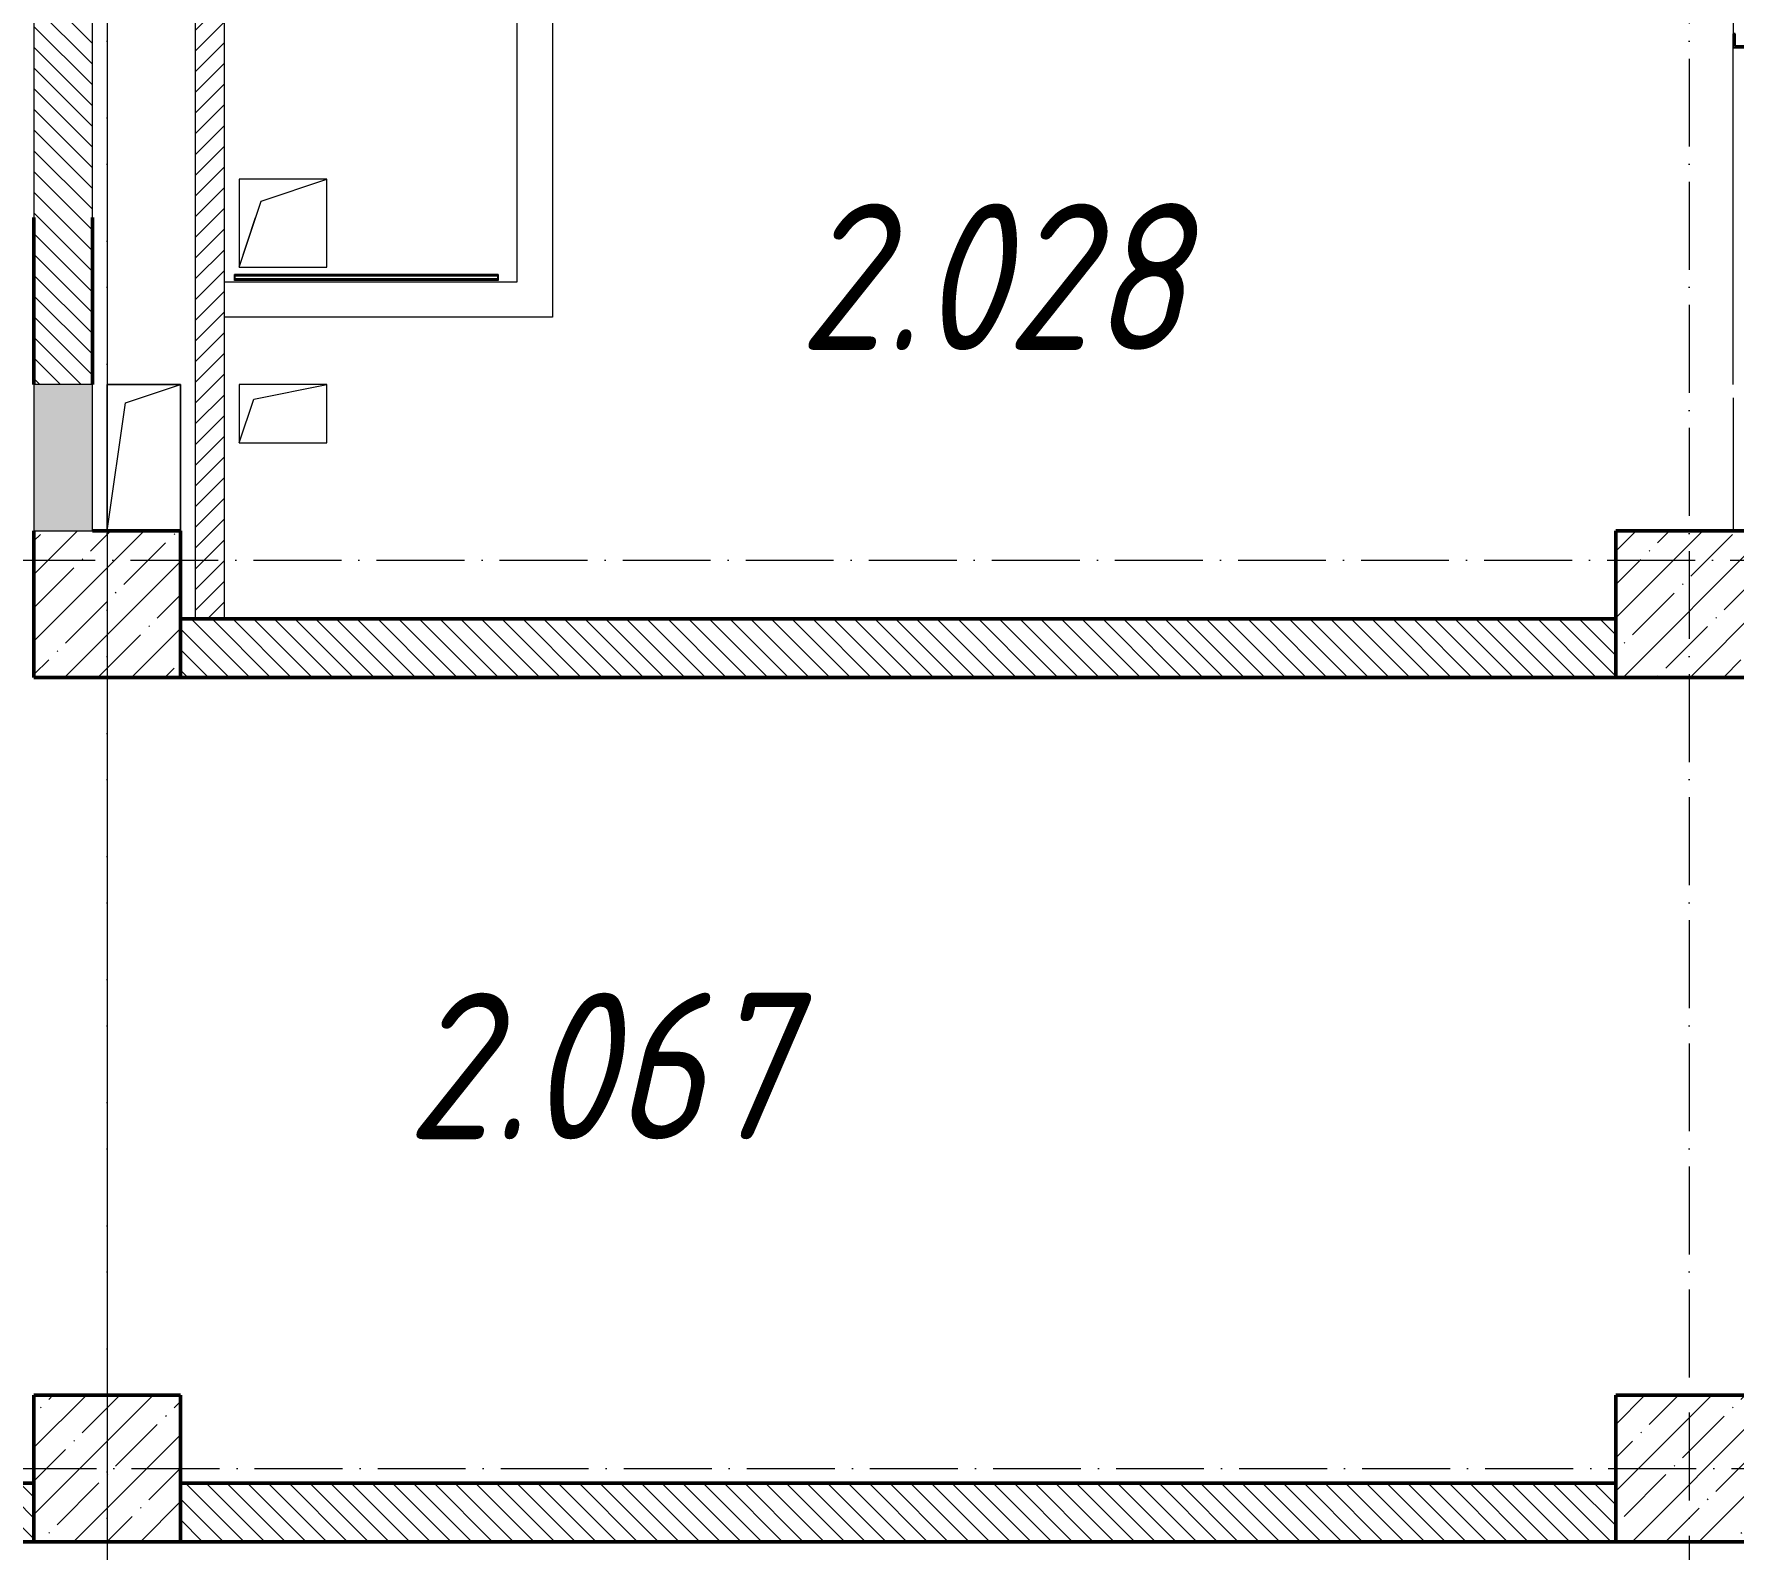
# Model space of a CAD drawing. Header units: millimetres. Extents: x 2294 to 908349, y -83289 to 219220.
# Drawn here: x 85063 to 90863, y 48981 to 54152 of the extents above; entities that cross this region are included whole.
import ezdxf

# ---------------------------------------------------------------- set-up
doc = ezdxf.new("R2010")
doc.units = ezdxf.units.MM
doc.linetypes.add('50_200_ШТРИХ_1Т_ш5_п1_п1_', pattern=[700, 500, -100, 0, -100])
for name, color, linetype, lineweight in [('A-FLOR-____-OTLN', 7, 'Continuous', 9), ('A-GENM-____-MCUT', 7, 'Continuous', 25), ('A-GENM-____-OTLN', 7, 'Continuous', 9), ('A-GENM-____-OTLN-1', 7, 'Continuous', 25), ('A-GLAZ-____-OTLN', 7, 'Continuous', 9), ('A-WALL-____-MCUT', 7, 'Continuous', 13), ('A-WALL-____-MCUT-2', 7, 'Continuous', 50), ('A-WALL-____-OTLN', 7, 'Continuous', 9), ('A-WALL-____-PATT-1', 7, 'Continuous', 9), ('A-WALL-FNSH-MCUT-1', 7, 'Continuous', 9), ('I-WALL-____-OTLN', 7, 'Continuous', 9), ('S-COLS-____-MCUT', 7, 'Continuous', 50), ('S-COLS-____-OTLN', 7, 'Continuous', 9), ('S-GRID-____-OTLN-1', 7, '50_200_ШТРИХ_1Т_ш5_п1_п1_', 9), ('Марки помещений', 7, 'Continuous', 9)]:
    doc.layers.add(name, color=color, linetype=linetype, lineweight=lineweight)
doc.styles.add('ISOCPEUR_I_2', font='isocpeui.ttf', dxfattribs={"width": 0.85, "height": 2.3})
pattern_1 = [(135, (7562.787, 6025.276), (-35.35534, -35.35534), [])]
pattern_2 = [(45, (-83150, -46181.04), (-114.04925, 114.04925), []), (45, (-83035.95, -46181.04), (-114.04925, 114.04925), [201.613, -40.323, 3.353, -36.97])]
pattern_3 = [(45, (-77750, -46181.04), (-114.04925, 114.04925), []), (45, (-77635.95, -46181.04), (-114.04925, 114.04925), [201.613, -40.323, 3.353, -36.97])]
pattern_4 = [(45, (-77750, -43231.04), (-114.04925, 114.04925), []), (45, (-77635.95, -43231.04), (-114.04925, 114.04925), [201.613, -40.323, 3.353, -36.97])]
pattern_5 = [(45, (-83150, -43231.04), (-114.04925, 114.04925), []), (45, (-83035.95, -43231.04), (-114.04925, 114.04925), [201.613, -40.323, 3.353, -36.97])]
pattern_6 = [(135, (7562.787, 6025.276), (-35.35534, -35.35534), [])]

# ---------------------------------------------------------------- blocks, each defined once
blk = doc.blocks.new('BSC_Колонна _Прямоугольная - 500х500-V54-АР1_План отверстий 2 этажа в осях 1-64_Ю-ЯЯ')
at = {"layer": 'S-COLS-____-OTLN'}
h = blk.add_hatch(dxfattribs=at)
h.set_pattern_fill('FP_64', color=256, style=0, pattern_type=2)
h.set_pattern_definition(pattern_2)
h.paths.add_polyline_path([(-250, -250), (250, -250), (250, 250), (-250, 250)], flags=0)
at = {"layer": 'S-COLS-____-MCUT'}
for p, q in [((250, 250), (-250, 250)), ((-250, 250), (-250, -250)), ((250, -250), (250, 250)), ((-250, -250), (250, -250))]:
    blk.add_line(p, q, dxfattribs=at)
blk = doc.blocks.new('BSC_Колонна _Прямоугольная - 500х500-V114-АР1_План отверстий 2 этажа в осях 1-64_Ю-ЯЯ')
at = {"layer": 'S-COLS-____-OTLN'}
h = blk.add_hatch(dxfattribs=at)
h.set_pattern_fill('FP_127', color=256, style=0, pattern_type=2)
h.set_pattern_definition(pattern_3)
h.paths.add_polyline_path([(-250, -250), (250, -250), (250, 250), (-250, 250)], flags=0)
at = {"layer": 'S-COLS-____-MCUT'}
for p, q in [((-250, 250), (-250, -250)), ((250, 250), (-50, 250)), ((250, -250), (250, 250)), ((-250, -250), (250, -250))]:
    blk.add_line(p, q, dxfattribs=at)
blk = doc.blocks.new('BSC_Колонна _Прямоугольная - 500х500-V119-АР1_План отверстий 2 этажа в осях 1-64_Ю-ЯЯ')
at = {"layer": 'S-COLS-____-OTLN'}
h = blk.add_hatch(dxfattribs=at)
h.set_pattern_fill('FP_132', color=256, style=0, pattern_type=2)
h.set_pattern_definition(pattern_4)
h.paths.add_polyline_path([(-250, -250), (250, -250), (250, 250), (-250, 250)], flags=0)
at = {"layer": 'S-COLS-____-MCUT'}
for p, q in [((250, 250), (-250, 250)), ((-250, 250), (-250, -250)), ((250, -250), (250, 250)), ((-250, -250), (250, -250))]:
    blk.add_line(p, q, dxfattribs=at)
blk = doc.blocks.new('BSC_Колонна _Прямоугольная - 500х500-V121-АР1_План отверстий 2 этажа в осях 1-64_Ю-ЯЯ')
at = {"layer": 'S-COLS-____-OTLN'}
h = blk.add_hatch(dxfattribs=at)
h.set_pattern_fill('FP_134', color=256, style=0, pattern_type=2)
h.set_pattern_definition(pattern_5)
h.paths.add_polyline_path([(-250, -250), (250, -250), (250, 250), (-250, 250)], flags=0)
at = {"layer": 'S-COLS-____-MCUT'}
for p, q in [((250, 250), (-250, 250)), ((-250, 250), (-250, -250)), ((250, -250), (250, 250)), ((-250, -250), (250, -250))]:
    blk.add_line(p, q, dxfattribs=at)
blk = doc.blocks.new('154_Стойка_СКБ_Швеллер - СМ-2180_100-28278414-АР1_План отверстий 2 этажа в осях 1-64_Ю-ЯЯ')
at = {"layer": 'A-GENM-____-MCUT'}
for p, q in [((171, 50), (125, 50)), ((125, 50), (125, -50)), ((129.5, 42.4), (171, 42.4)), ((129.5, -42.4), (129.5, 42.4)), ((171, 42.4), (171, 50)), ((125, -50), (171, -50)), ((171, -42.4), (129.5, -42.4)), ((171, -50), (171, -42.4))]:
    blk.add_line(p, q, dxfattribs=at)
blk = doc.blocks.new('131_Панель боковая - 900х1500-29281255-АР1_План отверстий 2 этажа в осях 1-64_Ю-ЯЯ')
at = {"layer": 'A-GENM-____-MCUT'}
for p, q in [((450, 5), (-450, 5)), ((-450, 5), (-450, -5)), ((450, -5), (450, 5)), ((-450, -5), (450, -5))]:
    blk.add_line(p, q, dxfattribs=at)
at = {"layer": 'A-GENM-____-OTLN'}
for p, q in [((-450, 10), (450, 10)), ((-450, 5), (-450, 10)), ((450, 10), (450, 5)), ((-450, -10), (-450, -5)), ((-450, -10), (450, -10)), ((450, -5), (450, -10))]:
    blk.add_line(p, q, dxfattribs=at)
blk = doc.blocks.new('AR_Отверстие Ниша - Лючок-32401976-АР1_План отверстий 2 этажа в осях 1-64_Ю-ЯЯ')
at = {"layer": 'A-GLAZ-____-OTLN'}
blk.add_hatch(color=256, dxfattribs=at).paths.add_polyline_path([(250, -100), (250, 100), (-250, 100), (-250, -100)], flags=0)
for p, q in [((250, 100), (-250, 100)), ((-250, 100), (-250, -100)), ((250, -100), (250, 100)), ((-250, -100), (250, -100))]:
    blk.add_line(p, q, dxfattribs=at)
blk = doc.blocks.new('AR_Отверстие прямоугольное _в плите_ - AR_Отверстие прямоугольное _в плите_-30459229-АР1_План отверстий 2 этажа в осях 1-64_Ю-ЯЯ')
at = {"layer": 'A-GENM-____-OTLN'}
for p, q in [((125, 250), (-125, 250)), ((-125, 250), (-125, -250)), ((-62.5, 187.5), (125, 250)), ((125, -250), (125, 250)), ((-125, -250), (-62.5, 187.5))]:
    blk.add_line(p, q, dxfattribs=at)
blk = doc.blocks.new('AR_Отверстие прямоугольное _в плите_ - AR_Отверстие прямоугольное _в плите_-30459341-АР1_План отверстий 2 этажа в осях 1-64_Ю-ЯЯ')
at = {"layer": 'A-GENM-____-OTLN'}
for p, q in [((150, 150), (-150, 150)), ((-150, 150), (-150, -150)), ((-75, 75), (150, 150)), ((150, -150), (150, 150)), ((-150, -150), (-75, 75)), ((-150, -150), (150, -150))]:
    blk.add_line(p, q, dxfattribs=at)
blk = doc.blocks.new('AR_Отверстие прямоугольное _в плите_ - AR_Отверстие прямоугольное _в плите_-30459372-АР1_План отверстий 2 этажа в осях 1-64_Ю-ЯЯ')
at = {"layer": 'A-GENM-____-OTLN'}
for p, q in [((150, 100), (-150, 100)), ((-150, 100), (-150, -100)), ((-100, 50), (150, 100)), ((150, -100), (150, 100)), ((-150, -100), (-100, 50)), ((-150, -100), (150, -100))]:
    blk.add_line(p, q, dxfattribs=at)
blk = doc.blocks.new('BSC_Колонна _Прямоугольная - 500х500-V81-АР1_План отверстий 2 этажа в осях 1-64_А-ГГ')
at = {"layer": 'S-COLS-____-OTLN'}
h = blk.add_hatch(dxfattribs=at)
h.set_pattern_fill('FP_110', color=256, style=0, pattern_type=2)
h.set_pattern_definition(pattern_2)
h.paths.add_polyline_path([(-250, -250), (250, -250), (250, 250), (-250, 250)], flags=0)
at = {"layer": 'S-COLS-____-MCUT'}
for p, q in [((250, 250), (-250, 250)), ((-250, 250), (-250, -250)), ((250, -250), (250, 250)), ((-250, -250), (250, -250))]:
    blk.add_line(p, q, dxfattribs=at)
blk = doc.blocks.new('BSC_Колонна _Прямоугольная - 500х500-25978818-АР1_План отверстий 2 этажа в осях 1-64_А-ГГ')
at = {"layer": 'S-COLS-____-OTLN'}
h = blk.add_hatch(dxfattribs=at)
h.set_pattern_fill('FP_148', color=256, style=0, pattern_type=2)
h.set_pattern_definition(pattern_3)
h.paths.add_polyline_path([(-250, -250), (250, -250), (250, 250), (-250, 250)], flags=0)
at = {"layer": 'S-COLS-____-MCUT'}
for p, q in [((-250, 250), (-250, -250)), ((250, 250), (-50, 250)), ((250, -250), (250, 250)), ((-250, -250), (250, -250))]:
    blk.add_line(p, q, dxfattribs=at)
blk = doc.blocks.new('BSC_Колонна _Прямоугольная - 500х500-V123-АР1_План отверстий 2 этажа в осях 1-64_А-ГГ')
at = {"layer": 'S-COLS-____-OTLN'}
h = blk.add_hatch(dxfattribs=at)
h.set_pattern_fill('FP_153', color=256, style=0, pattern_type=2)
h.set_pattern_definition(pattern_4)
h.paths.add_polyline_path([(-250, -250), (250, -250), (250, 250), (-250, 250)], flags=0)
at = {"layer": 'S-COLS-____-MCUT'}
for p, q in [((250, 250), (-250, 250)), ((-250, 250), (-250, -250)), ((250, -250), (250, 250)), ((-250, -250), (250, -250))]:
    blk.add_line(p, q, dxfattribs=at)
blk = doc.blocks.new('BSC_Колонна _Прямоугольная - 500х500-V125-АР1_План отверстий 2 этажа в осях 1-64_А-ГГ')
at = {"layer": 'S-COLS-____-OTLN'}
h = blk.add_hatch(dxfattribs=at)
h.set_pattern_fill('FP_155', color=256, style=0, pattern_type=2)
h.set_pattern_definition(pattern_5)
h.paths.add_polyline_path([(-250, -250), (250, -250), (250, 250), (-250, 250)], flags=0)
at = {"layer": 'S-COLS-____-MCUT'}
for p, q in [((250, 250), (-250, 250)), ((-250, 250), (-250, -250)), ((250, -250), (250, 250)), ((-250, -250), (250, -250))]:
    blk.add_line(p, q, dxfattribs=at)
blk = doc.blocks.new('131_Панель боковая - 900х1500-29281255-АР1_План отверстий 2 этажа в осях 1-64_А-ГГ')
at = {"layer": 'A-GENM-____-MCUT'}
for p, q in [((450, 5), (-450, 5)), ((-450, 5), (-450, -5)), ((450, -5), (450, 5)), ((-450, -5), (450, -5))]:
    blk.add_line(p, q, dxfattribs=at)
at = {"layer": 'A-GENM-____-OTLN'}
for p, q in [((-450, 10), (450, 10)), ((-450, 5), (-450, 10)), ((450, 10), (450, 5)), ((-450, -10), (-450, -5)), ((-450, -10), (450, -10)), ((450, -5), (450, -10))]:
    blk.add_line(p, q, dxfattribs=at)
blk = doc.blocks.new('AR_Отверстие Ниша - Лючок-32401976-АР1_План отверстий 2 этажа в осях 1-64_А-ГГ')
at = {"layer": 'A-GLAZ-____-OTLN'}
blk.add_hatch(color=256, dxfattribs=at).paths.add_polyline_path([(250, -100), (250, 100), (-250, 100), (-250, -100)], flags=0)
for p, q in [((250, 100), (-250, 100)), ((-250, 100), (-250, -100)), ((250, -100), (250, 100)), ((-250, -100), (250, -100))]:
    blk.add_line(p, q, dxfattribs=at)
blk = doc.blocks.new('AR_Отверстие прямоугольное _в плите_ - AR_Отверстие прямоугольное _в плите_-V151-АР1_План отверстий 2 этажа в осях 1-64_А-ГГ')
at = {"layer": 'A-GENM-____-OTLN'}
for p, q in [((125, 250), (-125, 250)), ((-125, 250), (-125, -250)), ((-62.5, 187.5), (125, 250)), ((125, -250), (125, 250)), ((-125, -250), (-62.5, 187.5))]:
    blk.add_line(p, q, dxfattribs=at)
blk = doc.blocks.new('AR_Отверстие прямоугольное _в плите_ - AR_Отверстие прямоугольное _в плите_-30459341-АР1_План отверстий 2 этажа в осях 1-64_А-ГГ')
at = {"layer": 'A-GENM-____-OTLN'}
for p, q in [((-150, 20.1), (-150, -150)), ((-150, -150), (-93.3, 20.1)), ((150, -150), (150, 20.1)), ((-150, -150), (150, -150))]:
    blk.add_line(p, q, dxfattribs=at)
blk = doc.blocks.new('AR_Отверстие прямоугольное _в плите_ - AR_Отверстие прямоугольное _в плите_-30459372-АР1_План отверстий 2 этажа в осях 1-64_А-ГГ')
at = {"layer": 'A-GENM-____-OTLN'}
for p, q in [((150, 100), (-150, 100)), ((-150, 100), (-150, -100)), ((-100, 50), (150, 100)), ((150, -100), (150, 100)), ((-150, -100), (-100, 50)), ((-150, -100), (150, -100))]:
    blk.add_line(p, q, dxfattribs=at)
blk = doc.blocks.new('2floor')
at = {"layer": 'A-WALL-____-PATT-1'}
h = blk.add_hatch(dxfattribs=at)
h.set_pattern_fill('FP_5', color=256, style=0, pattern_type=2)
h.set_pattern_definition([(45, (7562.787, 6025.276), (-35.35534, 35.35534), [])])
h.paths.add_polyline_path([(85612.8, 52156.3), (85712.8, 52156.3), (85712.8, 55106.3), (85612.8, 55106.3), (85612.8, 53563.4)], flags=0)
h.paths.add_polyline_path([(85615.8, 55109.3), (85709.8, 55109.3), (85709.8, 55156.3), (85712.8, 55156.3), (85712.8, 58006.3), (85612.8, 58006.3), (85612.8, 55156.3), (85615.8, 55156.3)], flags=0)
h = blk.add_hatch(dxfattribs=at)
h.set_pattern_fill('FP_6', color=256, style=0, pattern_type=2)
h.set_pattern_definition(pattern_1)
h.paths.add_polyline_path([(85062.8, 52956.3), (85262.8, 52956.3), (85262.8, 57056.3), (85062.8, 57056.3), (85062.8, 53563.4)], flags=0)
h.paths.add_polyline_path([(85062.8, 57556.3), (85262.8, 57556.3), (85262.8, 57706.3), (85062.8, 57706.3)], flags=0)
h = blk.add_hatch(dxfattribs=at)
h.set_pattern_fill('FP_6', color=256, style=0, pattern_type=2)
h.set_pattern_definition(pattern_6)
h.paths.add_polyline_path([(85262.8, 52956.3), (85262.8, 53526.5), (85062.8, 53526.5), (85062.8, 52956.3)], flags=0)
h = blk.add_hatch(dxfattribs=at)
h.set_pattern_fill('FP_5', color=256, style=0, pattern_type=2)
h.set_pattern_definition([(45, (7562.787, 6025.276), (-35.35534, 35.35534), [])])
h.paths.add_polyline_path([(85612.8, 52156.3), (85712.8, 52156.3), (85712.8, 53526.5), (85612.8, 53526.5), (85612.8, 53200.9)], flags=0)
h = blk.add_hatch(dxfattribs=at)
h.set_pattern_fill('FP_6', color=256, style=0, pattern_type=2)
h.set_pattern_definition(pattern_1)
h.paths.add_polyline_path([(90462.8, 51956.3), (90462.8, 52156.3), (85562.8, 52156.3), (85562.8, 51956.3), (88852.6, 51956.3)], flags=0)
h = blk.add_hatch(dxfattribs=at)
h.set_pattern_fill('FP_6', color=256, style=0, pattern_type=2)
h.set_pattern_definition(pattern_6)
h.paths.add_polyline_path([(90462.8, 51956.3), (90462.8, 52156.3), (85562.8, 52156.3), (85562.8, 51956.3), (88852.5, 51956.3)], flags=0)
h = blk.add_hatch(dxfattribs=at)
h.set_pattern_fill('FP_6', color=256, style=0, pattern_type=2)
h.set_pattern_definition(pattern_1)
h.paths.add_polyline_path([(85062.8, 49006.3), (85062.8, 49206.3), (82562.8, 49206.3), (82562.8, 49006.3), (83550.1, 49006.3)], flags=0)
h = blk.add_hatch(dxfattribs=at)
h.set_pattern_fill('FP_6', color=256, style=0, pattern_type=2)
h.set_pattern_definition(pattern_6)
h.paths.add_polyline_path([(85062.8, 49006.3), (85062.8, 49206.3), (82562.8, 49206.3), (82562.8, 49006.3), (83550.1, 49006.3)], flags=0)
h = blk.add_hatch(dxfattribs=at)
h.set_pattern_fill('FP_6', color=256, style=0, pattern_type=2)
h.set_pattern_definition(pattern_1)
h.paths.add_polyline_path([(90462.8, 49006.3), (90462.8, 49206.3), (85562.8, 49206.3), (85562.8, 49006.3), (88852.6, 49006.3)], flags=0)
h = blk.add_hatch(dxfattribs=at)
h.set_pattern_fill('FP_6', color=256, style=0, pattern_type=2)
h.set_pattern_definition(pattern_6)
h.paths.add_polyline_path([(90462.8, 49006.3), (90462.8, 49206.3), (85562.8, 49206.3), (85562.8, 49006.3), (88852.5, 49006.3)], flags=0)
at = {"layer": 'A-FLOR-____-OTLN'}
for p, q in [((85312.8, 52956.3), (85562.8, 52956.3)), ((85312.8, 52456.3), (85312.8, 52956.3)), ((85312.8, 52956.3), (85562.8, 52956.3)), ((85312.8, 52456.3), (85312.8, 52956.3)), ((85562.8, 52956.3), (85562.8, 52456.3)), ((85562.8, 52956.3), (85562.8, 52456.3))]:
    blk.add_line(p, q, dxfattribs=at)
at = {"layer": 'A-WALL-____-MCUT'}
for p, q in [((85062.8, 57056.3), (85062.8, 52956.3)), ((85262.8, 52956.3), (85262.8, 57056.3)), ((90462.8, 52156.3), (85562.8, 52156.3)), ((85562.8, 51956.3), (90462.8, 51956.3)), ((85062.8, 49206.3), (82562.8, 49206.3)), ((90462.8, 49206.3), (85562.8, 49206.3)), ((82562.8, 49006.3), (85062.8, 49006.3)), ((85562.8, 49006.3), (90462.8, 49006.3))]:
    blk.add_line(p, q, dxfattribs=at)
at = {"layer": 'A-WALL-____-MCUT-2'}
for p, q in [((85062.8, 53526.5), (85062.8, 52956.3)), ((85262.8, 52956.3), (85262.8, 53526.5)), ((90462.8, 52156.3), (85562.8, 52156.3)), ((85562.8, 51956.3), (90462.8, 51956.3)), ((85062.8, 49206.3), (82562.8, 49206.3)), ((90462.8, 49206.3), (85562.8, 49206.3)), ((82562.8, 49006.3), (85062.8, 49006.3)), ((85562.8, 49006.3), (90462.8, 49006.3))]:
    blk.add_line(p, q, dxfattribs=at)
at = {"layer": 'A-WALL-____-OTLN'}
for p, q in [((86712.8, 53306.3), (86712.8, 58006.3)), ((86832.8, 58006.3), (86832.8, 53186.3)), ((86712.8, 53306.3), (86712.8, 53526.5)), ((86832.8, 53526.5), (86832.8, 53186.3)), ((85712.8, 53306.3), (86712.8, 53306.3)), ((85712.8, 53306.3), (86712.8, 53306.3)), ((86832.8, 53186.3), (85712.8, 53186.3)), ((86832.8, 53186.3), (85712.8, 53186.3))]:
    blk.add_line(p, q, dxfattribs=at)
at = {"layer": 'A-WALL-FNSH-MCUT-1'}
for p, q in [((85612.8, 55106.3), (85612.8, 52156.3)), ((85712.8, 52156.3), (85712.8, 55106.3)), ((90862.8, 54406.3), (90862.8, 54152.3)), ((85612.8, 53526.5), (85612.8, 52156.3)), ((85712.8, 52156.3), (85712.8, 53526.5)), ((90862.8, 52910.3), (90862.8, 52456.3)), ((90862.8, 52910.3), (90862.8, 52456.3))]:
    blk.add_line(p, q, dxfattribs=at)
at = {"layer": 'I-WALL-____-OTLN'}
for q in [(90862.8, 54106.3), (90862.8, 53526.5)]:
    blk.add_line((90862.8, 52956.3), q, dxfattribs=at)
at = {"layer": 'A-GENM-____-OTLN'}
for name, p in [('AR_Отверстие прямоугольное _в плите_ - AR_Отверстие прямоугольное _в плите_-30459341-АР1_План отверстий 2 этажа в осях 1-64_Ю-ЯЯ', (85912.8, 53506.3)), ('AR_Отверстие прямоугольное _в плите_ - AR_Отверстие прямоугольное _в плите_-30459341-АР1_План отверстий 2 этажа в осях 1-64_А-ГГ', (85912.8, 53506.3)), ('AR_Отверстие прямоугольное _в плите_ - AR_Отверстие прямоугольное _в плите_-30459229-АР1_План отверстий 2 этажа в осях 1-64_Ю-ЯЯ', (85437.8, 52706.3)), ('AR_Отверстие прямоугольное _в плите_ - AR_Отверстие прямоугольное _в плите_-V151-АР1_План отверстий 2 этажа в осях 1-64_А-ГГ', (85437.8, 52706.3)), ('AR_Отверстие прямоугольное _в плите_ - AR_Отверстие прямоугольное _в плите_-30459372-АР1_План отверстий 2 этажа в осях 1-64_Ю-ЯЯ', (85912.8, 52856.3)), ('AR_Отверстие прямоугольное _в плите_ - AR_Отверстие прямоугольное _в плите_-30459372-АР1_План отверстий 2 этажа в осях 1-64_А-ГГ', (85912.8, 52856.3))]:
    blk.add_blockref(name, p, dxfattribs=at)
at = {"layer": 'A-GENM-____-OTLN', "rotation": 180}
for name in ['131_Панель боковая - 900х1500-29281255-АР1_План отверстий 2 этажа в осях 1-64_Ю-ЯЯ', '131_Панель боковая - 900х1500-29281255-АР1_План отверстий 2 этажа в осях 1-64_А-ГГ']:
    blk.add_blockref(name, (86197.8, 53321.3), dxfattribs=at)
at = {"layer": 'A-GENM-____-OTLN-1', "rotation": 90}
blk.add_blockref('154_Стойка_СКБ_Швеллер - СМ-2180_100-28278414-АР1_План отверстий 2 этажа в осях 1-64_Ю-ЯЯ', (90912.8, 53981.3), dxfattribs=at)
at = {"layer": 'A-GLAZ-____-OTLN', "rotation": 269.9999999999999}
for name in ['AR_Отверстие Ниша - Лючок-32401976-АР1_План отверстий 2 этажа в осях 1-64_Ю-ЯЯ', 'AR_Отверстие Ниша - Лючок-32401976-АР1_План отверстий 2 этажа в осях 1-64_А-ГГ']:
    blk.add_blockref(name, (85162.8, 52706.3), dxfattribs=at)
at = {"layer": 'S-COLS-____-OTLN'}
for name, p in [('BSC_Колонна _Прямоугольная - 500х500-V114-АР1_План отверстий 2 этажа в осях 1-64_Ю-ЯЯ', (85312.8, 52206.3)), ('BSC_Колонна _Прямоугольная - 500х500-25978818-АР1_План отверстий 2 этажа в осях 1-64_А-ГГ', (85312.8, 52206.3)), ('BSC_Колонна _Прямоугольная - 500х500-V54-АР1_План отверстий 2 этажа в осях 1-64_Ю-ЯЯ', (90712.8, 52206.3)), ('BSC_Колонна _Прямоугольная - 500х500-V81-АР1_План отверстий 2 этажа в осях 1-64_А-ГГ', (90712.8, 52206.3)), ('BSC_Колонна _Прямоугольная - 500х500-V119-АР1_План отверстий 2 этажа в осях 1-64_Ю-ЯЯ', (85312.8, 49256.3)), ('BSC_Колонна _Прямоугольная - 500х500-V123-АР1_План отверстий 2 этажа в осях 1-64_А-ГГ', (85312.8, 49256.3)), ('BSC_Колонна _Прямоугольная - 500х500-V121-АР1_План отверстий 2 этажа в осях 1-64_Ю-ЯЯ', (90712.8, 49256.3)), ('BSC_Колонна _Прямоугольная - 500х500-V125-АР1_План отверстий 2 этажа в осях 1-64_А-ГГ', (90712.8, 49256.3))]:
    blk.add_blockref(name, p, dxfattribs=at)
at = {"layer": 'Марки помещений', "char_height": 500, "width": 785.654, "attachment_point": 1, "style": 'ISOCPEUR_I_2'}
for s, insert in [('2.028', (87671.9, 53573.5)), ('2.067', (86333.6, 50880))]:
    blk.add_mtext(s, dxfattribs=dict(at, insert=insert))
blk = doc.blocks.new('3osi')
at = {"layer": 'S-GRID-____-OTLN-1', "color": 251, "ltscale": 0.6, "true_color": 0x636466}
for p, q in [((243333.5, 96918.1), (243333.5, 46006.3)), ((248733.5, 96918.1), (248733.5, 46006.3)), ((243333.5, 55906.2), (243333.5, 14595.2)), ((232910.3, 52356.3), (255902.3, 52356.3)), ((240055.8, 49256.3), (269518.1, 49256.3)), ((240055.8, 49256.3), (269518.1, 49256.3))]:
    blk.add_line(p, q, dxfattribs=at)

msp = doc.modelspace()

# ---------------------------------------------------------------- block references
for name, p in [('3osi', (-158020.7, 0)), ('2floor', (0, 0))]:
    msp.add_blockref(name, p)

doc.saveas('drawing.dxf')
